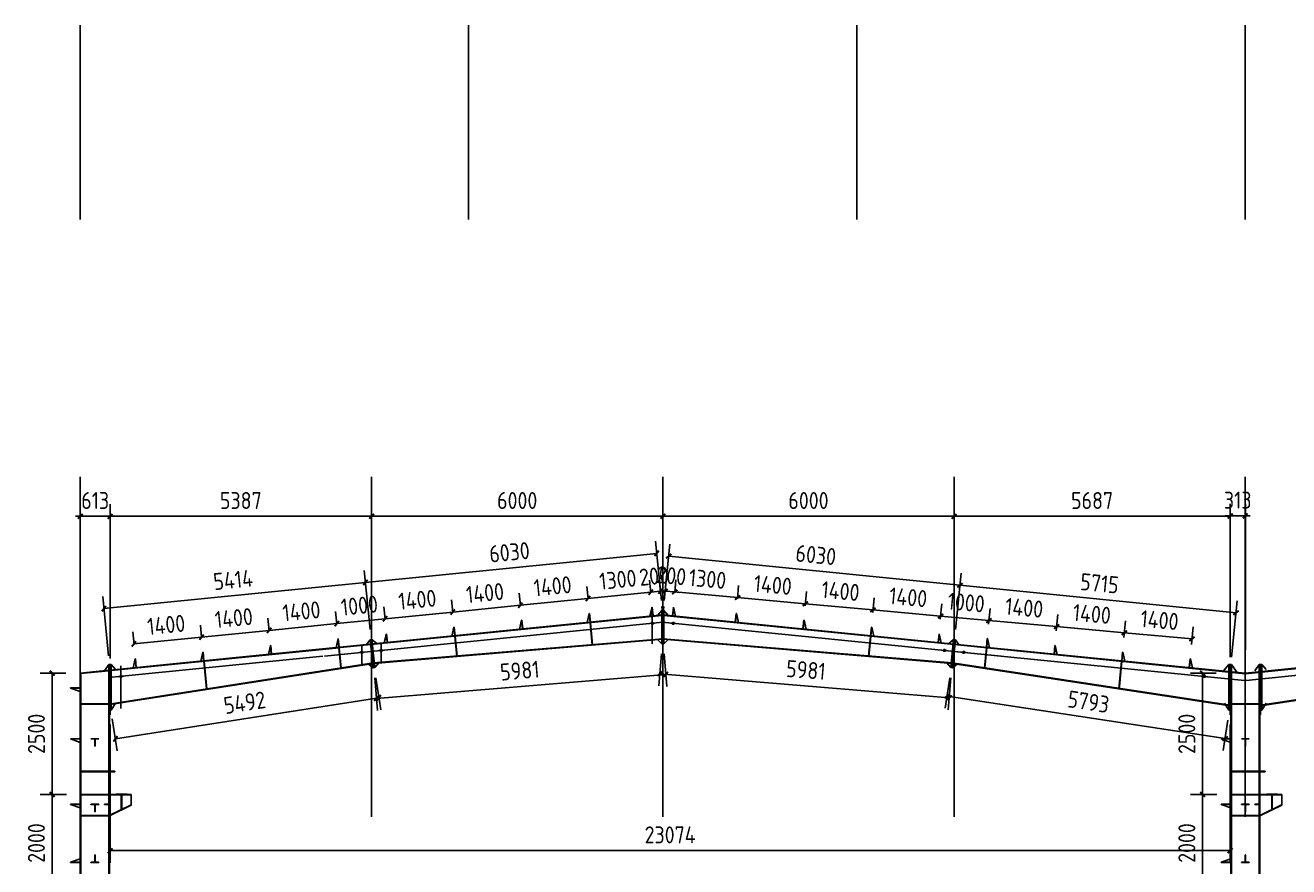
# Model space of a CAD drawing. Extents: x -41778 to 305453, y -85562 to 95360.
# Drawn here: x 196069 to 222097, y 41345 to 58685 of the extents above; entities that cross this region are included whole.
import ezdxf

# ---------------------------------------------------------------- set-up
doc = ezdxf.new("R2010")
doc.units = 0
doc.header["$LTSCALE"] = 1000
doc.header["$MEASUREMENT"] = 0
doc.layers.add('AXIS', color=3, linetype='Continuous')
doc.styles.get("Standard").update_dxf_attribs({"font": 'gbenor.shx', "bigfont": 'gbcbig.shx'})
doc.dimstyles.get("Standard").update_dxf_attribs({"dimscale": 100, "dimtxt": 3.5, "dimasz": 1, "dimexe": 2.5, "dimexo": 3, "dimgap": 1.5, "dimtad": 1, "dimdec": 0, "dimzin": 0, "dimdsep": 46, "dimtxsty": 'Standard', "dimblk": 'ARCHTICK', "dimcen": 0.09, "dimadec": 0, "dimazin": 0, "dimtfac": 1, "dimtdec": 0, "dimtix": 1, "dimtmove": 2, "dimatfit": 3, "dimfxl": 1, "dimtolj": 1, "dimtzin": 0, "dimarcsym": 0})

# ---------------------------------------------------------------- blocks, each defined once
blk = doc.blocks.new('_ArchTick')
at = {"color": 0, "linetype": 'ByBlock', "const_width": 0.4}
blk.add_lwpolyline([(-0.5, -0.5), (0.5, 0.5)], dxfattribs=at)
blk = doc.blocks.new('*D719')
at = {"color": 0, "lineweight": -2}
for p, q in [((196915, 42833), (196373, 42833)), ((196623, 40833), (196623, 42833)), ((196915, 40833), (196373, 40833))]:
    blk.add_line(p, q, dxfattribs=at)
at = {"layer": 'Defpoints', "color": 0}
for p in [(196623, 42833), (197215, 42833), (197215, 40833)]:
    blk.add_point(p, dxfattribs=at)
at = {"color": 0, "lineweight": -2, "xscale": 100, "yscale": 100, "zscale": 100}
for p, rotation in [((196623, 42833), 90), ((196623, 40833), 270)]:
    blk.add_blockref('_ArchTick', p, dxfattribs=dict(at, rotation=rotation))
at = {"color": 0, "insert": (196298, 41833), "char_height": 350, "attachment_point": 5, "rotation": 90}
blk.add_mtext('\\A1;2000', dxfattribs=at)
blk = doc.blocks.new('*D720')
at = {"color": 0, "lineweight": -2}
for p, q in [((196903, 45333), (196373, 45333)), ((196623, 42833), (196623, 45333)), ((196915, 42833), (196373, 42833))]:
    blk.add_line(p, q, dxfattribs=at)
at = {"layer": 'Defpoints', "color": 0}
for p in [(196623, 45333), (197203, 45333), (197215, 42833)]:
    blk.add_point(p, dxfattribs=at)
at = {"color": 0, "lineweight": -2, "xscale": 100, "yscale": 100, "zscale": 100}
for p, rotation in [((196623, 45333), 90), ((196623, 42833), 270)]:
    blk.add_blockref('_ArchTick', p, dxfattribs=dict(at, rotation=rotation))
at = {"color": 0, "insert": (196298, 44083), "char_height": 350, "attachment_point": 5, "rotation": 90}
blk.add_mtext('\\A1;2500', dxfattribs=at)
blk = doc.blocks.new('*D726')
at = {"color": 0, "lineweight": -2}
for p, q in [((220615, 42833), (220073, 42833)), ((220323, 40833), (220323, 42833)), ((220615, 40833), (220073, 40833))]:
    blk.add_line(p, q, dxfattribs=at)
at = {"layer": 'Defpoints', "color": 0}
for p in [(220323, 42833), (220915, 42833), (220915, 40833)]:
    blk.add_point(p, dxfattribs=at)
at = {"color": 0, "lineweight": -2, "xscale": 100, "yscale": 100, "zscale": 100}
for p, rotation in [((220323, 42833), 90), ((220323, 40833), 270)]:
    blk.add_blockref('_ArchTick', p, dxfattribs=dict(at, rotation=rotation))
at = {"color": 0, "insert": (219998, 41833), "char_height": 350, "attachment_point": 5, "rotation": 90}
blk.add_mtext('\\A1;2000', dxfattribs=at)
blk = doc.blocks.new('*D727')
at = {"color": 0, "lineweight": -2}
for p, q in [((220603, 45333), (220073, 45333)), ((220323, 42833), (220323, 45333)), ((220615, 42833), (220073, 42833))]:
    blk.add_line(p, q, dxfattribs=at)
at = {"layer": 'Defpoints', "color": 0}
for p in [(220323, 45333), (220903, 45333), (220915, 42833)]:
    blk.add_point(p, dxfattribs=at)
at = {"color": 0, "lineweight": -2, "xscale": 100, "yscale": 100, "zscale": 100}
for p, rotation in [((220323, 45333), 90), ((220323, 42833), 270)]:
    blk.add_blockref('_ArchTick', p, dxfattribs=dict(at, rotation=rotation))
at = {"color": 0, "insert": (219998, 44083), "char_height": 350, "attachment_point": 5, "rotation": 90}
blk.add_mtext('\\A1;2500', dxfattribs=at)
blk = doc.blocks.new('*D728')
at = {"color": 0, "lineweight": -2}
for p, q in [((203203, 48315), (203203, 48816)), ((209203, 48315), (209203, 48816)), ((203203, 48566), (209203, 48566))]:
    blk.add_line(p, q, dxfattribs=at)
at = {"layer": 'Defpoints', "color": 0}
for p in [(209203, 48566), (203203, 48015), (209203, 48015)]:
    blk.add_point(p, dxfattribs=at)
at = {"color": 0, "lineweight": -2, "xscale": 100, "yscale": 100, "zscale": 100, "rotation": 180}
blk.add_blockref('_ArchTick', (203203, 48566), dxfattribs=at)
at = {"color": 0, "lineweight": -2, "xscale": 100, "yscale": 100, "zscale": 100}
blk.add_blockref('_ArchTick', (209203, 48566), dxfattribs=at)
at = {"color": 0, "insert": (206203, 48891), "char_height": 350, "attachment_point": 5}
blk.add_mtext('\\A1;6000', dxfattribs=at)
blk = doc.blocks.new('*D729')
at = {"color": 0, "lineweight": -2}
for p, q in [((209203, 48315), (209203, 48816)), ((215203, 48259), (215203, 48816)), ((209203, 48566), (215203, 48566))]:
    blk.add_line(p, q, dxfattribs=at)
at = {"layer": 'Defpoints', "color": 0}
for p in [(215203, 48566), (209203, 48015), (215203, 47959)]:
    blk.add_point(p, dxfattribs=at)
at = {"color": 0, "lineweight": -2, "xscale": 100, "yscale": 100, "zscale": 100, "rotation": 180}
blk.add_blockref('_ArchTick', (209203, 48566), dxfattribs=at)
at = {"color": 0, "lineweight": -2, "xscale": 100, "yscale": 100, "zscale": 100}
blk.add_blockref('_ArchTick', (215203, 48566), dxfattribs=at)
at = {"color": 0, "insert": (212203, 48891), "char_height": 350, "attachment_point": 5}
blk.add_mtext('\\A1;6000', dxfattribs=at)
blk = doc.blocks.new('*D730')
at = {"color": 0, "lineweight": -2}
for p, q in [((197816, 45813), (197816, 48816)), ((203203, 48315), (203203, 48816)), ((203203, 48566), (197816, 48566))]:
    blk.add_line(p, q, dxfattribs=at)
at = {"layer": 'Defpoints', "color": 0}
for p in [(197816, 48566), (203203, 48015), (197816, 45513)]:
    blk.add_point(p, dxfattribs=at)
at = {"color": 0, "lineweight": -2, "xscale": 100, "yscale": 100, "zscale": 100, "rotation": 180}
blk.add_blockref('_ArchTick', (197816, 48566), dxfattribs=at)
at = {"color": 0, "lineweight": -2, "xscale": 100, "yscale": 100, "zscale": 100}
blk.add_blockref('_ArchTick', (203203, 48566), dxfattribs=at)
at = {"color": 0, "insert": (200509, 48891), "char_height": 350, "attachment_point": 5}
blk.add_mtext('\\A1;5387', dxfattribs=at)
blk = doc.blocks.new('*D731')
at = {"color": 0, "lineweight": -2}
for p, q in [((215203, 48259), (215203, 48816)), ((220890, 45664), (220890, 48816)), ((215203, 48566), (220890, 48566))]:
    blk.add_line(p, q, dxfattribs=at)
at = {"layer": 'Defpoints', "color": 0}
for p in [(220890, 48566), (215203, 47959), (220890, 45364)]:
    blk.add_point(p, dxfattribs=at)
at = {"color": 0, "lineweight": -2, "xscale": 100, "yscale": 100, "zscale": 100, "rotation": 180}
blk.add_blockref('_ArchTick', (215203, 48566), dxfattribs=at)
at = {"color": 0, "lineweight": -2, "xscale": 100, "yscale": 100, "zscale": 100}
blk.add_blockref('_ArchTick', (220890, 48566), dxfattribs=at)
at = {"color": 0, "insert": (218046, 48891), "char_height": 350, "attachment_point": 5}
blk.add_mtext('\\A1;5687', dxfattribs=at)
blk = doc.blocks.new('*D744')
at = {"color": 0, "lineweight": -2}
for p, q in [((203173, 46232), (203051, 47451)), ((197689, 46663), (203076, 47202)), ((197786, 45693), (197664, 46912))]:
    blk.add_line(p, q, dxfattribs=at)
at = {"layer": 'Defpoints', "color": 0}
for p in [(203076, 47202), (203203, 45933), (197816, 45394)]:
    blk.add_point(p, dxfattribs=at)
at = {"color": 0, "lineweight": -2, "xscale": 100, "yscale": 100, "zscale": 100}
for p, rotation in [((203076, 47202), 5.710593137495153), ((197689, 46663), 185.7105931374952)]:
    blk.add_blockref('_ArchTick', p, dxfattribs=dict(at, rotation=rotation))
at = {"color": 0, "insert": (200350, 47256), "char_height": 350, "attachment_point": 5, "rotation": 5.7106}
blk.add_mtext('\\A1;5414', dxfattribs=at)
blk = doc.blocks.new('*D745')
at = {"color": 0, "lineweight": -2}
for p, q in [((203289, 45239), (203391, 44580)), ((197926, 43982), (203353, 44827)), ((197862, 44393), (197964, 43735))]:
    blk.add_line(p, q, dxfattribs=at)
at = {"layer": 'Defpoints', "color": 0}
for p in [(203242, 45535), (203353, 44827), (197816, 44690)]:
    blk.add_point(p, dxfattribs=at)
at = {"color": 0, "lineweight": -2, "xscale": 100, "yscale": 100, "zscale": 100}
for p, rotation in [((203353, 44827), 8.856273168932088), ((197926, 43982), 188.8562731689321)]:
    blk.add_blockref('_ArchTick', p, dxfattribs=dict(at, rotation=rotation))
at = {"color": 0, "insert": (200589, 44726), "char_height": 350, "attachment_point": 5, "rotation": 8.8563}
blk.add_mtext('\\A1;5492', dxfattribs=at)
blk = doc.blocks.new('*D746')
at = {"color": 0, "lineweight": -2}
for p, q in [((209173, 46832), (209051, 48051)), ((203076, 47202), (209076, 47802)), ((203173, 46232), (203051, 47451))]:
    blk.add_line(p, q, dxfattribs=at)
at = {"layer": 'Defpoints', "color": 0}
for p in [(209076, 47802), (209203, 46533), (203203, 45933)]:
    blk.add_point(p, dxfattribs=at)
at = {"color": 0, "lineweight": -2, "xscale": 100, "yscale": 100, "zscale": 100}
for p, rotation in [((209076, 47802), 5.710593137503615), ((203076, 47202), 185.7105931375036)]:
    blk.add_blockref('_ArchTick', p, dxfattribs=dict(at, rotation=rotation))
at = {"color": 0, "insert": (206043, 47825), "char_height": 350, "attachment_point": 5, "rotation": 5.7106}
blk.add_mtext('\\A1;6030', dxfattribs=at)
blk = doc.blocks.new('*D747')
at = {"color": 0, "lineweight": -2}
for p, q in [((209227, 45732), (209283, 45060)), ((203302, 44814), (209263, 45309)), ((203267, 45236), (203323, 44564))]:
    blk.add_line(p, q, dxfattribs=at)
at = {"layer": 'Defpoints', "color": 0}
for p in [(209203, 46031), (203242, 45535), (209263, 45309)]:
    blk.add_point(p, dxfattribs=at)
at = {"color": 0, "lineweight": -2, "xscale": 100, "yscale": 100, "zscale": 100}
for p, rotation in [((209263, 45309), 4.752547075129554), ((203302, 44814), 184.7525470751295)]:
    blk.add_blockref('_ArchTick', p, dxfattribs=dict(at, rotation=rotation))
at = {"color": 0, "insert": (206256, 45385), "char_height": 350, "attachment_point": 5, "rotation": 4.7525}
blk.add_mtext('\\A1;5981', dxfattribs=at)
blk = doc.blocks.new('*D749')
at = {"color": 0, "lineweight": -2}
for p, q in [((197203, 45633), (197203, 48816)), ((197816, 45633), (197816, 48816)), ((197203, 48566), (197103, 48566)), ((197203, 48566), (197816, 48566)), ((197816, 48566), (197916, 48566))]:
    blk.add_line(p, q, dxfattribs=at)
at = {"layer": 'Defpoints', "color": 0}
for p in [(197816, 48566), (197203, 45333), (197816, 45333)]:
    blk.add_point(p, dxfattribs=at)
at = {"color": 0, "lineweight": -2, "xscale": 100, "yscale": 100, "zscale": 100}
blk.add_blockref('_ArchTick', (197203, 48566), dxfattribs=at)
at = {"color": 0, "lineweight": -2, "xscale": 100, "yscale": 100, "zscale": 100, "rotation": 180}
blk.add_blockref('_ArchTick', (197816, 48566), dxfattribs=at)
at = {"color": 0, "insert": (197509, 48891), "char_height": 350, "attachment_point": 5}
blk.add_mtext('\\A1;613', dxfattribs=at)
blk = doc.blocks.new('*D751')
at = {"color": 0, "lineweight": -2}
for p, q in [((209232, 46832), (209349, 47994)), ((209324, 47745), (215324, 47145)), ((215232, 46232), (215349, 47394))]:
    blk.add_line(p, q, dxfattribs=at)
at = {"layer": 'Defpoints', "color": 0}
for p in [(215324, 47145), (209203, 46533), (215203, 45933)]:
    blk.add_point(p, dxfattribs=at)
at = {"color": 0, "lineweight": -2, "xscale": 100, "yscale": 100, "zscale": 100}
for p, rotation in [((209324, 47745), 174.2894068625021), ((215324, 47145), 354.2894068625021)]:
    blk.add_blockref('_ArchTick', p, dxfattribs=dict(at, rotation=rotation))
at = {"color": 0, "insert": (212356, 47769), "char_height": 350, "attachment_point": 5, "rotation": 354.2894}
blk.add_mtext('\\A1;6030', dxfattribs=at)
blk = doc.blocks.new('*D752')
at = {"color": 0, "lineweight": -2}
for p, q in [((215232, 46232), (215349, 47394)), ((215324, 47145), (221011, 46577)), ((220919, 45663), (221036, 46825))]:
    blk.add_line(p, q, dxfattribs=at)
at = {"layer": 'Defpoints', "color": 0}
for p in [(221011, 46577), (215203, 45933), (220890, 45364)]:
    blk.add_point(p, dxfattribs=at)
at = {"color": 0, "lineweight": -2, "xscale": 100, "yscale": 100, "zscale": 100}
for p, rotation in [((215324, 47145), 174.2894068625005), ((221011, 46577), 354.2894068625005)]:
    blk.add_blockref('_ArchTick', p, dxfattribs=dict(at, rotation=rotation))
at = {"color": 0, "insert": (218200, 47184), "char_height": 350, "attachment_point": 5, "rotation": 354.2894}
blk.add_mtext('\\A1;5715', dxfattribs=at)
blk = doc.blocks.new('*D753')
at = {"color": 0, "lineweight": -2}
for p, q in [((209178, 45732), (209123, 45074)), ((209144, 45323), (215104, 44828)), ((215138, 45236), (215083, 44578))]:
    blk.add_line(p, q, dxfattribs=at)
at = {"layer": 'Defpoints', "color": 0}
for p in [(209203, 46031), (215163, 45535), (215104, 44828)]:
    blk.add_point(p, dxfattribs=at)
at = {"color": 0, "lineweight": -2, "xscale": 100, "yscale": 100, "zscale": 100}
for p, rotation in [((209144, 45323), 175.2474529248705), ((215104, 44828), 355.2474529248705)]:
    blk.add_blockref('_ArchTick', p, dxfattribs=dict(at, rotation=rotation))
at = {"color": 0, "insert": (212151, 45399), "char_height": 350, "attachment_point": 5, "rotation": 355.2475}
blk.add_mtext('\\A1;5981', dxfattribs=at)
blk = doc.blocks.new('*D754')
at = {"color": 0, "lineweight": -2}
for p, q in [((215117, 45239), (215022, 44613)), ((215060, 44860), (220786, 43986)), ((220844, 44364), (220749, 43739))]:
    blk.add_line(p, q, dxfattribs=at)
at = {"layer": 'Defpoints', "color": 0}
for p in [(215163, 45535), (220890, 44661), (220786, 43986)]:
    blk.add_point(p, dxfattribs=at)
at = {"color": 0, "lineweight": -2, "xscale": 100, "yscale": 100, "zscale": 100}
for p, rotation in [((215060, 44860), 171.32099357284), ((220786, 43986), 351.3209935728399)]:
    blk.add_blockref('_ArchTick', p, dxfattribs=dict(at, rotation=rotation))
at = {"color": 0, "insert": (217972, 44744), "char_height": 350, "attachment_point": 5, "rotation": 351.321}
blk.add_mtext('\\A1;5793', dxfattribs=at)
blk = doc.blocks.new('*D757')
at = {"color": 0, "lineweight": -2}
for p, q in [((208956, 46989), (208930, 47250)), ((209155, 47009), (209129, 47270)), ((208955, 47001), (208855, 46991)), ((209154, 47021), (208955, 47001)), ((209154, 47021), (209253, 47031))]:
    blk.add_line(p, q, dxfattribs=at)
at = {"layer": 'Defpoints', "color": 0}
for p in [(208955, 47001), (208986, 46691), (209185, 46711)]:
    blk.add_point(p, dxfattribs=at)
at = {"color": 0, "lineweight": -2, "xscale": 100, "yscale": 100, "zscale": 100}
for p, rotation in [((208955, 47001), 5.710593137500855), ((209154, 47021), 185.7105931375009)]:
    blk.add_blockref('_ArchTick', p, dxfattribs=dict(at, rotation=rotation))
at = {"color": 0, "insert": (209022, 47334), "char_height": 350, "attachment_point": 5, "rotation": 5.7106}
blk.add_mtext('\\A1;200', dxfattribs=at)
blk = doc.blocks.new('*D758')
at = {"color": 0, "lineweight": -2}
for p, q in [((207662, 46862), (207636, 47120)), ((208956, 46991), (208930, 47250)), ((208955, 47001), (207661, 46872))]:
    blk.add_line(p, q, dxfattribs=at)
at = {"layer": 'Defpoints', "color": 0}
for p in [(207661, 46872), (208986, 46692), (207692, 46563)]:
    blk.add_point(p, dxfattribs=at)
at = {"color": 0, "lineweight": -2, "xscale": 100, "yscale": 100, "zscale": 100}
for p, rotation in [((207661, 46872), 185.7105931375009), ((208955, 47001), 5.710593137500872)]:
    blk.add_blockref('_ArchTick', p, dxfattribs=dict(at, rotation=rotation))
at = {"color": 0, "insert": (208276, 47260), "char_height": 350, "attachment_point": 5, "rotation": 5.7106}
blk.add_mtext('\\A1;1300', dxfattribs=at)
blk = doc.blocks.new('*D759')
at = {"color": 0, "lineweight": -2}
for p, q in [((207662, 46862), (207636, 47120)), ((206269, 46722), (206243, 46981)), ((207661, 46872), (206268, 46732))]:
    blk.add_line(p, q, dxfattribs=at)
at = {"layer": 'Defpoints', "color": 0}
for p in [(206268, 46732), (206299, 46424), (207692, 46563)]:
    blk.add_point(p, dxfattribs=at)
at = {"color": 0, "lineweight": -2, "xscale": 100, "yscale": 100, "zscale": 100}
for p, rotation in [((207661, 46872), 5.710593137500872), ((206268, 46732), 185.7105931375009)]:
    blk.add_blockref('_ArchTick', p, dxfattribs=dict(at, rotation=rotation))
at = {"color": 0, "insert": (206932, 47125), "char_height": 350, "attachment_point": 5, "rotation": 5.7106}
blk.add_mtext('\\A1;1400', dxfattribs=at)
blk = doc.blocks.new('*D760')
at = {"color": 0, "lineweight": -2}
for p, q in [((206269, 46722), (206243, 46981)), ((204876, 46583), (204850, 46842)), ((206268, 46732), (204875, 46593))]:
    blk.add_line(p, q, dxfattribs=at)
at = {"layer": 'Defpoints', "color": 0}
for p in [(204875, 46593), (206299, 46424), (204906, 46284)]:
    blk.add_point(p, dxfattribs=at)
at = {"color": 0, "lineweight": -2, "xscale": 100, "yscale": 100, "zscale": 100}
for p, rotation in [((204875, 46593), 185.7105931375009), ((206268, 46732), 5.710593137500872)]:
    blk.add_blockref('_ArchTick', p, dxfattribs=dict(at, rotation=rotation))
at = {"color": 0, "insert": (205539, 46986), "char_height": 350, "attachment_point": 5, "rotation": 5.7106}
blk.add_mtext('\\A1;1400', dxfattribs=at)
blk = doc.blocks.new('*D761')
at = {"color": 0, "lineweight": -2}
for p, q in [((203483, 46444), (203457, 46702)), ((204875, 46593), (203482, 46454)), ((204876, 46583), (204850, 46842))]:
    blk.add_line(p, q, dxfattribs=at)
at = {"layer": 'Defpoints', "color": 0}
for p in [(203482, 46454), (203513, 46145), (204906, 46284)]:
    blk.add_point(p, dxfattribs=at)
at = {"color": 0, "lineweight": -2, "xscale": 100, "yscale": 100, "zscale": 100}
for p, rotation in [((204875, 46593), 5.710593137500872), ((203482, 46454), 185.7105931375009)]:
    blk.add_blockref('_ArchTick', p, dxfattribs=dict(at, rotation=rotation))
at = {"color": 0, "insert": (204146, 46847), "char_height": 350, "attachment_point": 5, "rotation": 5.7106}
blk.add_mtext('\\A1;1400', dxfattribs=at)
blk = doc.blocks.new('*D762')
at = {"color": 0, "lineweight": -2}
for p, q in [((202488, 46344), (202462, 46603)), ((203483, 46444), (203457, 46702)), ((203482, 46454), (202487, 46354))]:
    blk.add_line(p, q, dxfattribs=at)
at = {"layer": 'Defpoints', "color": 0}
for p in [(202487, 46354), (203513, 46145), (202518, 46046)]:
    blk.add_point(p, dxfattribs=at)
at = {"color": 0, "lineweight": -2, "xscale": 100, "yscale": 100, "zscale": 100}
for p, rotation in [((202487, 46354), 185.7105931375009), ((203482, 46454), 5.710593137500872)]:
    blk.add_blockref('_ArchTick', p, dxfattribs=dict(at, rotation=rotation))
at = {"color": 0, "insert": (202952, 46727), "char_height": 350, "attachment_point": 5, "rotation": 5.7106}
blk.add_mtext('\\A1;1000', dxfattribs=at)
blk = doc.blocks.new('*D763')
at = {"color": 0, "lineweight": -2}
for p, q in [((202488, 46344), (202462, 46603)), ((201095, 46205), (201069, 46464)), ((202487, 46354), (201094, 46215))]:
    blk.add_line(p, q, dxfattribs=at)
at = {"layer": 'Defpoints', "color": 0}
for p in [(201094, 46215), (201125, 45906), (202518, 46046)]:
    blk.add_point(p, dxfattribs=at)
at = {"color": 0, "lineweight": -2, "xscale": 100, "yscale": 100, "zscale": 100}
for p, rotation in [((202487, 46354), 5.710593137500872), ((201094, 46215), 185.7105931375009)]:
    blk.add_blockref('_ArchTick', p, dxfattribs=dict(at, rotation=rotation))
at = {"color": 0, "insert": (201758, 46608), "char_height": 350, "attachment_point": 5, "rotation": 5.7106}
blk.add_mtext('\\A1;1400', dxfattribs=at)
blk = doc.blocks.new('*D764')
at = {"color": 0, "lineweight": -2}
for p, q in [((201095, 46205), (201069, 46464)), ((199702, 46066), (199676, 46324)), ((201094, 46215), (199701, 46076))]:
    blk.add_line(p, q, dxfattribs=at)
at = {"layer": 'Defpoints', "color": 0}
for p in [(199701, 46076), (201125, 45906), (199732, 45767)]:
    blk.add_point(p, dxfattribs=at)
at = {"color": 0, "lineweight": -2, "xscale": 100, "yscale": 100, "zscale": 100}
for p, rotation in [((199701, 46076), 185.7105931375009), ((201094, 46215), 5.710593137500872)]:
    blk.add_blockref('_ArchTick', p, dxfattribs=dict(at, rotation=rotation))
at = {"color": 0, "insert": (200365, 46469), "char_height": 350, "attachment_point": 5, "rotation": 5.7106}
blk.add_mtext('\\A1;1400', dxfattribs=at)
blk = doc.blocks.new('*D765')
at = {"color": 0, "lineweight": -2}
for p, q in [((198309, 45926), (198283, 46185)), ((199701, 46076), (198308, 45936)), ((199702, 46066), (199676, 46324))]:
    blk.add_line(p, q, dxfattribs=at)
at = {"layer": 'Defpoints', "color": 0}
for p in [(198308, 45936), (198339, 45628), (199732, 45767)]:
    blk.add_point(p, dxfattribs=at)
at = {"color": 0, "lineweight": -2, "xscale": 100, "yscale": 100, "zscale": 100}
for p, rotation in [((199701, 46076), 5.710593137500872), ((198308, 45936), 185.7105931375009)]:
    blk.add_blockref('_ArchTick', p, dxfattribs=dict(at, rotation=rotation))
at = {"color": 0, "insert": (198972, 46329), "char_height": 350, "attachment_point": 5, "rotation": 5.7106}
blk.add_mtext('\\A1;1400', dxfattribs=at)
blk = doc.blocks.new('*D766')
at = {"color": 0, "lineweight": -2}
for p, q in [((209248, 47009), (209272, 47275)), ((209447, 46991), (209471, 47257)), ((209249, 47026), (209150, 47035)), ((209249, 47026), (209448, 47008)), ((209448, 47008), (209548, 46999))]:
    blk.add_line(p, q, dxfattribs=at)
at = {"layer": 'Defpoints', "color": 0}
for p in [(209448, 47008), (209220, 46711), (209419, 46692)]:
    blk.add_point(p, dxfattribs=at)
at = {"color": 0, "lineweight": -2, "xscale": 100, "yscale": 100, "zscale": 100}
for p, rotation in [((209249, 47026), 354.8029559054561), ((209448, 47008), 174.8029559054561)]:
    blk.add_blockref('_ArchTick', p, dxfattribs=dict(at, rotation=rotation))
at = {"color": 0, "insert": (209378, 47341), "char_height": 350, "attachment_point": 5, "rotation": 354.803}
blk.add_mtext('\\A1;200', dxfattribs=at)
blk = doc.blocks.new('*D767')
at = {"color": 0, "lineweight": -2}
for p, q in [((209447, 46991), (209471, 47257)), ((210740, 46862), (210765, 47139)), ((209448, 47008), (210743, 46890))]:
    blk.add_line(p, q, dxfattribs=at)
at = {"layer": 'Defpoints', "color": 0}
for p in [(210743, 46890), (209419, 46692), (210713, 46563)]:
    blk.add_point(p, dxfattribs=at)
at = {"color": 0, "lineweight": -2, "xscale": 100, "yscale": 100, "zscale": 100}
for p, rotation in [((209448, 47008), 174.8029559054561), ((210743, 46890), 354.8029559054561)]:
    blk.add_blockref('_ArchTick', p, dxfattribs=dict(at, rotation=rotation))
at = {"color": 0, "insert": (210125, 47273), "char_height": 350, "attachment_point": 5, "rotation": 354.803}
blk.add_mtext('\\A1;1300', dxfattribs=at)
blk = doc.blocks.new('*D768')
at = {"color": 0, "lineweight": -2}
for p, q in [((210740, 46862), (210765, 47139)), ((210743, 46890), (212137, 46764)), ((212133, 46723), (212160, 47013))]:
    blk.add_line(p, q, dxfattribs=at)
at = {"layer": 'Defpoints', "color": 0}
for p in [(212137, 46764), (210713, 46563), (212106, 46424)]:
    blk.add_point(p, dxfattribs=at)
at = {"color": 0, "lineweight": -2, "xscale": 100, "yscale": 100, "zscale": 100}
for p, rotation in [((210743, 46890), 174.8029559054561), ((212137, 46764), 354.8029559054561)]:
    blk.add_blockref('_ArchTick', p, dxfattribs=dict(at, rotation=rotation))
at = {"color": 0, "insert": (211469, 47151), "char_height": 350, "attachment_point": 5, "rotation": 354.803}
blk.add_mtext('\\A1;1400', dxfattribs=at)
blk = doc.blocks.new('*D769')
at = {"color": 0, "lineweight": -2}
for p, q in [((212133, 46723), (212160, 47013)), ((213526, 46583), (213554, 46886)), ((212137, 46764), (213531, 46637))]:
    blk.add_line(p, q, dxfattribs=at)
at = {"layer": 'Defpoints', "color": 0}
for p in [(213531, 46637), (212106, 46424), (213499, 46284)]:
    blk.add_point(p, dxfattribs=at)
at = {"color": 0, "lineweight": -2, "xscale": 100, "yscale": 100, "zscale": 100}
for p, rotation in [((212137, 46764), 174.8029559054561), ((213531, 46637), 354.8029559054561)]:
    blk.add_blockref('_ArchTick', p, dxfattribs=dict(at, rotation=rotation))
at = {"color": 0, "insert": (212864, 47024), "char_height": 350, "attachment_point": 5, "rotation": 354.803}
blk.add_mtext('\\A1;1400', dxfattribs=at)
blk = doc.blocks.new('*D770')
at = {"color": 0, "lineweight": -2}
for p, q in [((213526, 46583), (213554, 46886)), ((213531, 46637), (214925, 46510)), ((214919, 46444), (214948, 46759))]:
    blk.add_line(p, q, dxfattribs=at)
at = {"layer": 'Defpoints', "color": 0}
for p in [(214925, 46510), (213499, 46284), (214892, 46145)]:
    blk.add_point(p, dxfattribs=at)
at = {"color": 0, "lineweight": -2, "xscale": 100, "yscale": 100, "zscale": 100}
for p, rotation in [((213531, 46637), 174.8029559054561), ((214925, 46510), 354.8029559054561)]:
    blk.add_blockref('_ArchTick', p, dxfattribs=dict(at, rotation=rotation))
at = {"color": 0, "insert": (214258, 46897), "char_height": 350, "attachment_point": 5, "rotation": 354.803}
blk.add_mtext('\\A1;1400', dxfattribs=at)
blk = doc.blocks.new('*D771')
at = {"color": 0, "lineweight": -2}
for p, q in [((214919, 46444), (214948, 46759)), ((215914, 46344), (215944, 46668)), ((214925, 46510), (215921, 46419))]:
    blk.add_line(p, q, dxfattribs=at)
at = {"layer": 'Defpoints', "color": 0}
for p in [(215921, 46419), (214892, 46145), (215887, 46046)]:
    blk.add_point(p, dxfattribs=at)
at = {"color": 0, "lineweight": -2, "xscale": 100, "yscale": 100, "zscale": 100}
for p, rotation in [((214925, 46510), 174.8029559054561), ((215921, 46419), 354.8029559054561)]:
    blk.add_blockref('_ArchTick', p, dxfattribs=dict(at, rotation=rotation))
at = {"color": 0, "insert": (215453, 46788), "char_height": 350, "attachment_point": 5, "rotation": 354.803}
blk.add_mtext('\\A1;1000', dxfattribs=at)
blk = doc.blocks.new('*D772')
at = {"color": 0, "lineweight": -2}
for p, q in [((215914, 46344), (215944, 46668)), ((215921, 46419), (217315, 46293)), ((217307, 46205), (217338, 46542))]:
    blk.add_line(p, q, dxfattribs=at)
at = {"layer": 'Defpoints', "color": 0}
for p in [(217315, 46293), (215887, 46046), (217280, 45906)]:
    blk.add_point(p, dxfattribs=at)
at = {"color": 0, "lineweight": -2, "xscale": 100, "yscale": 100, "zscale": 100}
for p, rotation in [((215921, 46419), 174.8029559054561), ((217315, 46293), 354.8029559054561)]:
    blk.add_blockref('_ArchTick', p, dxfattribs=dict(at, rotation=rotation))
at = {"color": 0, "insert": (216648, 46680), "char_height": 350, "attachment_point": 5, "rotation": 354.803}
blk.add_mtext('\\A1;1400', dxfattribs=at)
blk = doc.blocks.new('*D773')
at = {"color": 0, "lineweight": -2}
for p, q in [((217307, 46205), (217338, 46542)), ((218701, 46066), (218732, 46415)), ((217315, 46293), (218710, 46166))]:
    blk.add_line(p, q, dxfattribs=at)
at = {"layer": 'Defpoints', "color": 0}
for p in [(218710, 46166), (217280, 45906), (218673, 45767)]:
    blk.add_point(p, dxfattribs=at)
at = {"color": 0, "lineweight": -2, "xscale": 100, "yscale": 100, "zscale": 100}
for p, rotation in [((217315, 46293), 174.8029559054561), ((218710, 46166), 354.8029559054561)]:
    blk.add_blockref('_ArchTick', p, dxfattribs=dict(at, rotation=rotation))
at = {"color": 0, "insert": (218042, 46553), "char_height": 350, "attachment_point": 5, "rotation": 354.803}
blk.add_mtext('\\A1;1400', dxfattribs=at)
blk = doc.blocks.new('*D774')
at = {"color": 0, "lineweight": -2}
for p, q in [((218701, 46066), (218732, 46415)), ((218710, 46166), (220104, 46039)), ((220094, 45926), (220126, 46288))]:
    blk.add_line(p, q, dxfattribs=at)
at = {"layer": 'Defpoints', "color": 0}
for p in [(220104, 46039), (218673, 45767), (220066, 45628)]:
    blk.add_point(p, dxfattribs=at)
at = {"color": 0, "lineweight": -2, "xscale": 100, "yscale": 100, "zscale": 100}
for p, rotation in [((218710, 46166), 174.8029559054561), ((220104, 46039), 354.8029559054561)]:
    blk.add_blockref('_ArchTick', p, dxfattribs=dict(at, rotation=rotation))
at = {"color": 0, "insert": (219436, 46426), "char_height": 350, "attachment_point": 5, "rotation": 354.803}
blk.add_mtext('\\A1;1400', dxfattribs=at)
blk = doc.blocks.new('*D793')
at = {"color": 0, "lineweight": -2}
for p, q in [((220890, 45813), (220890, 48824)), ((221203, 45813), (221203, 48824)), ((220890, 48574), (220790, 48574)), ((220890, 48574), (221203, 48574)), ((221203, 48574), (221303, 48574))]:
    blk.add_line(p, q, dxfattribs=at)
at = {"layer": 'Defpoints', "color": 0}
for p in [(221203, 48574), (220890, 45513), (221203, 45513)]:
    blk.add_point(p, dxfattribs=at)
at = {"color": 0, "lineweight": -2, "xscale": 100, "yscale": 100, "zscale": 100}
blk.add_blockref('_ArchTick', (220890, 48574), dxfattribs=at)
at = {"color": 0, "lineweight": -2, "xscale": 100, "yscale": 100, "zscale": 100, "rotation": 180}
blk.add_blockref('_ArchTick', (221203, 48574), dxfattribs=at)
at = {"color": 0, "insert": (221046, 48899), "char_height": 350, "attachment_point": 5}
blk.add_mtext('\\A1;313', dxfattribs=at)
blk = doc.blocks.new('*D858')
at = {"color": 0, "lineweight": -2}
for p, q in [((197816, 44273), (197816, 41426)), ((220890, 44273), (220890, 41426)), ((197816, 41676), (220890, 41676))]:
    blk.add_line(p, q, dxfattribs=at)
at = {"layer": 'Defpoints', "color": 0}
for p in [(197816, 44573), (220890, 44573), (220890, 41676)]:
    blk.add_point(p, dxfattribs=at)
at = {"color": 0, "lineweight": -2, "xscale": 100, "yscale": 100, "zscale": 100, "rotation": 180}
blk.add_blockref('_ArchTick', (197816, 41676), dxfattribs=at)
at = {"color": 0, "lineweight": -2, "xscale": 100, "yscale": 100, "zscale": 100}
blk.add_blockref('_ArchTick', (220890, 41676), dxfattribs=at)
at = {"color": 0, "insert": (209353, 42001), "char_height": 350, "attachment_point": 5}
blk.add_mtext('\\A1;23074', dxfattribs=at)

msp = doc.modelspace()

# ---------------------------------------------------------------- linework, layer by layer
at = {"color": 2}
for p, q in [((197202.6, 42371.3), (197202.6, 49381.1)), ((203202.6, 42371.3), (203202.6, 49381.1)), ((209202.6, 42371.3), (209202.6, 49381.1)), ((215202.6, 42371.3), (215202.6, 49381.1)), ((221202.6, 42371.3), (221202.6, 49381.1)), ((203202.6, 45833.2), (203202.6, 45933.2))]:
    msp.add_line(p, q, dxfattribs=at)
for p, q in [((208937.9, 46506.7), (208979.7, 46691.8)), ((208985.6, 46692.4), (208979.7, 46691.8)), ((208979.7, 46691.8), (208997.6, 46512.7)), ((208984.6, 46623.2), (208984.6, 45938.2)), ((209003.6, 46513.3), (208985.6, 46692.4)), ((209094.6, 46522.4), (209184.6, 46623.2)), ((209184.6, 46623.2), (209184.6, 45938.2)), ((209184.6, 46623.2), (209220.6, 46623.2)), ((209202.6, 46531.4), (209184.7, 46710.5)), ((209202.6, 46531.4), (209220.5, 46710.5)), ((209202.6, 46623.2), (209202.6, 45938.2)), ((209220.6, 46623.2), (209220.6, 45938.2)), ((209220.6, 46623.2), (209310.6, 46522.4)), ((209401.6, 46513.3), (209419.5, 46692.4)), ((209425.5, 46691.8), (209407.5, 46512.7)), ((209419.5, 46692.4), (209425.5, 46691.8)), ((209467.2, 46506.7), (209425.5, 46691.8)), ((209202.6, 46533.2), (202202.6, 45833.2)), ((209184.6, 46521.3), (202221.5, 45825)), ((209199.5, 46382.1), (202235.4, 45685.7)), ((206251.3, 46238.1), (206293.1, 46423.1)), ((206299, 46423.7), (206293.1, 46423.1)), ((206293.1, 46423.1), (206311, 46244)), ((206317, 46244.6), (206299, 46423.7)), ((207644.3, 46377.4), (207686.1, 46562.4)), ((207704, 46383.3), (207644.3, 46377.4)), ((207692.1, 46563), (207686.1, 46562.4)), ((207686.1, 46562.4), (207704, 46383.3)), ((207710, 46383.9), (207692.1, 46563)), ((207705, 46373.4), (207750.5, 45918.5)), ((207756.5, 45919), (207711, 46374)), ((208934.8, 46355.7), (209034.3, 46365.6)), ((208997.6, 46512.7), (208937.9, 46506.7)), ((208981.6, 46390.5), (208987.5, 46330.8)), ((209187.6, 46383.9), (216169.7, 45685.7)), ((209202.6, 46533.2), (209202.6, 46033.2)), ((209202.6, 46533.2), (215202.6, 45933.2)), ((209220.6, 46531.4), (215202.6, 45933.2)), ((209220.6, 46521.3), (215202.6, 45923.1)), ((209470.3, 46355.7), (209370.8, 46365.6)), ((209407.5, 46512.7), (209467.2, 46506.7)), ((209423.5, 46390.5), (209417.6, 46330.8)), ((210695.1, 46383.9), (210713, 46563)), ((210719, 46562.4), (210701.1, 46383.3)), ((210701.1, 46383.3), (210760.8, 46377.4)), ((210713, 46563), (210719, 46562.4)), ((210760.8, 46377.4), (210719, 46562.4)), ((212088.2, 46244.6), (212106.1, 46423.7)), ((212088.2, 46244.6), (212106.1, 46423.7)), ((212112.1, 46423.1), (212094.1, 46244)), ((212112.1, 46423.1), (212094.1, 46244)), ((212106.1, 46423.7), (212112.1, 46423.1)), ((212106.1, 46423.7), (212112.1, 46423.1)), ((212153.8, 46238.1), (212112.1, 46423.1)), ((212153.8, 46238.1), (212112.1, 46423.1)), ((203465.2, 45959.5), (203507, 46144.5)), ((203512.9, 46145.1), (203507, 46144.5)), ((203507, 46144.5), (203524.9, 45965.4)), ((203530.9, 45966), (203512.9, 46145.1)), ((204858.2, 46098.8), (204900, 46283.8)), ((204917.9, 46104.7), (204858.2, 46098.8)), ((204906, 46284.4), (204900, 46283.8)), ((204900, 46283.8), (204917.9, 46104.7)), ((204923.9, 46105.3), (204906, 46284.4)), ((204918.9, 46094.8), (204960.5, 45678.8)), ((204966.5, 45679.3), (204924.9, 46095.4)), ((206311, 46244), (206251.3, 46238.1)), ((212094.1, 46244), (212153.8, 46238.1)), ((212094.1, 46244), (212153.8, 46238.1)), ((213438.6, 45679.3), (213480.2, 46095.4)), ((213486.2, 46094.8), (213444.6, 45678.8)), ((213481.2, 46105.3), (213499.1, 46284.4)), ((213505.1, 46283.8), (213487.2, 46104.7)), ((213487.2, 46104.7), (213546.9, 46098.8)), ((213499.1, 46284.4), (213505.1, 46283.8)), ((213546.9, 46098.8), (213505.1, 46283.8)), ((214874.3, 45966), (214892.2, 46145.1)), ((214898.2, 46144.5), (214880.2, 45965.4)), ((214892.2, 46145.1), (214898.2, 46144.5)), ((214939.9, 45959.5), (214898.2, 46144.5)), ((202535.8, 45866.5), (197815.6, 45394.5)), ((202536.8, 45856.6), (197840.6, 45386.9)), ((201077.1, 45720.6), (201118.9, 45905.7)), ((201124.9, 45906.3), (201118.9, 45905.7)), ((201118.9, 45905.7), (201136.8, 45726.6)), ((201142.8, 45727.2), (201124.9, 45906.3)), ((202470.1, 45860), (202511.9, 46045)), ((202535.8, 45866.5), (202470.1, 45860)), ((202517.9, 46045.6), (202511.9, 46045)), ((202511.9, 46045), (202529.8, 45865.9)), ((202535.8, 45866.5), (202517.9, 46045.6)), ((202530.8, 45856), (202572.3, 45440.9)), ((202578.3, 45441.8), (202536.8, 45856.6)), ((203002.6, 45500.5), (203002.6, 45913.2)), ((203095.1, 45922.4), (203175.7, 46021)), ((203175.7, 46021), (203211.5, 46024.5)), ((203233.4, 45443.8), (203175.7, 46021)), ((203251.3, 45445.6), (203193.6, 46022.7)), ((203202.6, 45517.7), (203202.6, 45933.2)), ((203269.2, 45447.4), (203211.5, 46024.5)), ((203211.5, 46024.5), (203310, 45943.9)), ((203241.5, 45545.1), (209201.7, 46040.7)), ((203242.4, 45535.2), (209202.6, 46030.7)), ((203399.6, 45832.3), (203405.5, 45772.6)), ((203402.6, 45534.9), (203402.6, 45953.2)), ((203524.9, 45965.4), (203465.2, 45959.5)), ((209094.6, 46023.9), (209184.6, 45938.2)), ((209184.6, 45938.2), (209220.6, 45938.2)), ((215162.8, 45535.2), (209202.6, 46030.7)), ((215163.6, 45545.1), (209203.4, 46040.7)), ((209220.6, 45938.2), (209310.6, 46023.9)), ((214880.2, 45965.4), (214939.9, 45959.5)), ((215005.5, 45832.3), (214999.6, 45772.6)), ((215095.1, 45943.9), (215193.6, 46024.5)), ((215193.6, 46024.5), (215135.9, 45447.4)), ((215211.5, 46022.7), (215153.8, 45445.6)), ((215229.4, 46021), (215171.7, 45443.8)), ((215193.6, 46024.5), (215229.4, 46021)), ((215201.6, 45923.2), (221202.6, 45323.1)), ((215202.6, 45933.2), (221202.6, 45333.2)), ((215229.4, 46021), (215308.5, 45912.5)), ((215826.8, 45441.8), (215868.3, 45856.6)), ((215874.3, 45856), (215832.8, 45440.9)), ((215869.3, 45866.5), (215887.2, 46045.6)), ((215869.3, 45866.5), (215935, 45860)), ((215893.2, 46045), (215875.3, 45865.9)), ((215887.2, 46045.6), (215893.2, 46045)), ((215935, 45860), (215893.2, 46045)), ((217262.4, 45727.2), (217280.3, 45906.3)), ((217286.2, 45905.7), (217268.3, 45726.6)), ((217280.3, 45906.3), (217286.2, 45905.7)), ((217328, 45720.6), (217286.2, 45905.7)), ((227202.6, 45933.2), (221202.6, 45333.2)), ((227203.6, 45923.2), (221202.6, 45323.1)), ((202199.6, 45682.1), (197855.5, 45247.7)), ((198291, 45442), (198332.8, 45627.1)), ((198338.7, 45627.7), (198332.8, 45627.1)), ((198332.8, 45627.1), (198350.7, 45448)), ((198356.7, 45448.6), (198338.7, 45627.7)), ((199684, 45581.3), (199725.8, 45766.4)), ((199743.7, 45587.3), (199684, 45581.3)), ((199731.8, 45767), (199725.8, 45766.4)), ((199725.8, 45766.4), (199743.7, 45587.3)), ((199749.7, 45587.9), (199731.8, 45767)), ((199744.7, 45577.4), (199801.6, 45009.2)), ((199807.5, 45010.1), (199750.7, 45578)), ((201136.8, 45726.6), (201077.1, 45720.6)), ((202952.8, 45757.5), (203052.3, 45767.4)), ((202999.6, 45792.3), (203005.5, 45732.6)), ((203352.8, 45797.5), (203452.3, 45807.4)), ((215052.3, 45797.5), (214952.8, 45807.4)), ((215202.6, 45782.4), (221187.6, 45183.9)), ((215452.3, 45757.5), (215352.8, 45767.4)), ((215405.5, 45792.3), (215399.6, 45732.6)), ((217268.3, 45726.6), (217328, 45720.6)), ((218597.6, 45010.1), (218654.4, 45578)), ((218602.5, 45059.1), (218654.4, 45578)), ((218660.4, 45577.4), (218603.6, 45009.2)), ((218660.4, 45577.4), (218608.5, 45058.1)), ((218655.4, 45587.9), (218673.3, 45767)), ((218655.4, 45587.9), (218673.3, 45767)), ((218679.3, 45766.4), (218661.4, 45587.3)), ((218679.3, 45766.4), (218661.4, 45587.3)), ((218661.4, 45587.3), (218721.1, 45581.3)), ((218661.4, 45587.3), (218721.1, 45581.3)), ((218673.3, 45767), (218679.3, 45766.4)), ((218673.3, 45767), (218679.3, 45766.4)), ((218721.1, 45581.3), (218679.3, 45766.4)), ((218721.1, 45581.3), (218679.3, 45766.4)), ((220048.5, 45448.6), (220066.4, 45627.7)), ((220048.5, 45448.6), (220066.4, 45627.7)), ((220048.5, 45448.6), (220066.4, 45627.7)), ((220072.4, 45627.1), (220054.4, 45448)), ((220072.4, 45627.1), (220054.4, 45448)), ((220066.4, 45627.7), (220072.4, 45627.1)), ((220066.4, 45627.7), (220072.4, 45627.1)), ((220114.1, 45442), (220072.4, 45627.1)), ((220114.1, 45442), (220072.4, 45627.1)), ((227202.6, 45782.4), (221217.5, 45183.9)), ((197790.6, 45392), (197202.6, 45333.2)), ((197202.6, 34355.2), (197202.6, 45333.2)), ((197790.6, 45381.9), (197203.6, 45323.2)), ((197214.6, 34355.2), (197214.6, 45334.4)), ((197700.6, 45383), (197790.6, 45513.2)), ((197790.6, 45513.2), (197790.6, 44473.2)), ((197790.6, 45513.2), (197840.6, 45513.2)), ((197815.6, 44689.6), (203242.4, 45535.2)), ((197815.6, 45513.2), (197815.6, 44473.2)), ((197839, 44703.4), (203240.8, 45545.1)), ((197840.6, 45513.2), (197840.6, 44573.2)), ((197840.6, 45513.2), (197930.6, 45406)), ((198037.6, 45296.1), (198043.5, 45236.4)), ((198040.6, 45483.2), (198040.6, 44603.2)), ((198350.7, 45448), (198291, 45442)), ((203136.6, 45518.7), (203233.4, 45443.8)), ((203233.4, 45443.8), (203269.2, 45447.4)), ((203349, 45544), (203269.2, 45447.4)), ((215055.4, 45544.1), (215135.9, 45447.4)), ((215135.9, 45447.4), (215171.7, 45443.8)), ((215162.8, 45535.2), (220889.6, 44661)), ((215164.3, 45545.1), (220891.1, 44670.9)), ((215171.7, 45443.8), (215268.6, 45519)), ((220054.4, 45448), (220114.1, 45442)), ((220054.4, 45448), (220114.1, 45442)), ((220367.5, 45296.1), (220361.6, 45236.4)), ((220864.6, 45513.2), (220751.3, 45378.3)), ((220864.6, 45513.2), (220864.6, 44573.2)), ((220914.6, 45513.2), (220864.6, 45513.2)), ((220889.6, 45513.2), (220889.6, 44473.2)), ((220914.6, 45513.2), (220914.6, 44473.2)), ((221026.8, 45350.8), (220914.6, 45513.2)), ((220914.6, 34355.2), (220914.6, 45334.4)), ((221400.6, 45383), (221490.6, 45513.2)), ((221490.6, 45513.2), (221490.6, 44473.2)), ((221490.6, 45513.2), (221540.6, 45513.2)), ((227240.9, 45545.1), (221514.1, 44670.9)), ((227242.4, 45535.2), (221515.6, 44661)), ((221515.6, 45513.2), (221515.6, 44473.2)), ((221540.6, 45513.2), (221540.6, 44573.2)), ((221540.6, 45513.2), (221630.6, 45406)), ((197202.6, 45033.2), (197002.6, 45033.2)), ((197002.6, 45033.2), (197002.6, 45027.2)), ((197990.8, 45261.3), (198090.3, 45271.2)), ((220414.3, 45261.3), (220314.8, 45271.2)), ((197002.6, 45027.2), (197202.6, 45027.2)), ((197202.6, 44957.2), (197002.6, 45027.2)), ((197202.6, 45027.2), (197202.6, 44957.2)), ((197790.6, 44703.2), (197214.6, 44703.2)), ((197790.6, 44693.2), (197214.6, 44693.2)), ((197840.6, 44573.2), (197815.6, 44573.2)), ((197840.6, 44573.2), (197930.6, 44714.6)), ((220864.6, 44573.2), (220774.6, 44714.6)), ((220864.6, 44573.2), (220889.6, 44573.2)), ((221490.6, 44703.2), (220914.6, 44703.2)), ((221490.6, 44693.2), (220914.6, 44693.2)), ((221540.6, 44573.2), (221515.6, 44573.2)), ((221540.6, 44573.2), (221630.6, 44714.6)), ((197790.6, 34355.2), (197790.6, 44473.2)), ((197815.6, 44473.2), (197790.6, 44473.2)), ((197802.6, 34355.2), (197802.6, 44473.2)), ((220889.6, 44473.2), (220914.6, 44473.2)), ((220902.6, 34355.2), (220902.6, 44473.2)), ((221490.6, 34355.2), (221490.6, 44473.2)), ((221515.6, 44473.2), (221490.6, 44473.2)), ((221502.6, 34355.2), (221502.6, 44473.2)), ((197202.6, 43983.2), (197002.6, 43983.2)), ((197002.6, 43983.2), (197002.6, 43977.2)), ((197002.6, 43977.2), (197202.6, 43977.2)), ((197202.6, 43907.2), (197002.6, 43977.2)), ((197202.6, 43977.2), (197202.6, 43907.2)), ((197422.6, 43983.2), (197582.6, 43983.2)), ((197422.6, 43977.2), (197422.6, 43983.2)), ((197582.6, 43977.2), (197422.6, 43977.2)), ((197499.6, 43827.2), (197499.6, 43977.2)), ((197505.6, 43827.2), (197499.6, 43827.2)), ((197505.6, 43977.2), (197505.6, 43827.2)), ((197582.6, 43983.2), (197582.6, 43977.2)), ((220902.6, 43983.2), (220702.6, 43983.2)), ((220702.6, 43983.2), (220702.6, 43977.2)), ((220702.6, 43977.2), (220902.6, 43977.2)), ((220902.6, 43907.2), (220702.6, 43977.2)), ((220902.6, 43977.2), (220902.6, 43907.2)), ((221122.6, 43983.2), (221282.6, 43983.2)), ((221122.6, 43977.2), (221122.6, 43983.2)), ((221282.6, 43977.2), (221122.6, 43977.2)), ((221199.6, 43827.2), (221199.6, 43977.2)), ((221205.6, 43827.2), (221199.6, 43827.2)), ((221205.6, 43977.2), (221205.6, 43827.2)), ((221282.6, 43983.2), (221282.6, 43977.2)), ((197790.6, 43313.2), (197214.6, 43313.2)), ((197790.6, 43303.2), (197214.6, 43303.2)), ((197912.6, 43313.2), (197802.6, 43313.2)), ((197912.6, 43303.2), (197802.6, 43303.2)), ((197912.6, 43303.2), (197912.6, 43313.2)), ((221490.6, 43313.2), (220914.6, 43313.2)), ((221490.6, 43303.2), (220914.6, 43303.2)), ((221612.6, 43313.2), (221502.6, 43313.2)), ((221612.6, 43303.2), (221502.6, 43303.2)), ((221612.6, 43303.2), (221612.6, 43313.2)), ((197214.6, 42833.2), (197790.6, 42833.2)), ((197214.6, 42823.2), (197790.6, 42823.2)), ((197802.6, 42833.2), (198252.6, 42833.2)), ((197802.6, 42823.2), (198252.6, 42823.2)), ((198047.6, 42536.1), (198047.6, 42823.2)), ((198057.6, 42536.1), (198057.6, 42823.2)), ((198252.6, 42613.2), (198252.6, 42833.2)), ((220914.6, 42833.2), (221490.6, 42833.2)), ((220914.6, 42823.2), (221490.6, 42823.2)), ((221502.6, 42833.2), (221952.6, 42833.2)), ((221502.6, 42823.2), (221952.6, 42823.2)), ((221747.6, 42536.1), (221747.6, 42823.2)), ((221757.6, 42536.1), (221757.6, 42823.2)), ((221952.6, 42613.2), (221952.6, 42833.2)), ((197202.6, 42633.2), (197002.6, 42633.2)), ((197002.6, 42633.2), (197002.6, 42627.2)), ((197002.6, 42627.2), (197202.6, 42627.2)), ((197202.6, 42557.2), (197002.6, 42627.2)), ((197202.6, 42627.2), (197202.6, 42557.2)), ((197422.6, 42633.2), (197582.6, 42633.2)), ((197422.6, 42627.2), (197422.6, 42633.2)), ((197582.6, 42627.2), (197422.6, 42627.2)), ((197499.6, 42477.2), (197499.6, 42627.2)), ((197505.6, 42477.2), (197499.6, 42477.2)), ((197505.6, 42627.2), (197505.6, 42477.2)), ((197582.6, 42633.2), (197582.6, 42627.2)), ((197798.5, 42402.3), (198248.5, 42622.3)), ((197802.6, 42393.2), (198252.6, 42613.2)), ((220902.6, 42633.2), (220702.6, 42633.2)), ((220702.6, 42633.2), (220702.6, 42627.2)), ((220702.6, 42627.2), (220902.6, 42627.2)), ((220902.6, 42557.2), (220702.6, 42627.2)), ((220902.6, 42627.2), (220902.6, 42557.2)), ((221122.6, 42633.2), (221282.6, 42633.2)), ((221122.6, 42627.2), (221122.6, 42633.2)), ((221282.6, 42627.2), (221122.6, 42627.2)), ((221199.6, 42477.2), (221199.6, 42627.2)), ((221205.6, 42477.2), (221199.6, 42477.2)), ((221205.6, 42627.2), (221205.6, 42477.2)), ((221282.6, 42633.2), (221282.6, 42627.2)), ((221498.5, 42402.3), (221948.5, 42622.3)), ((221502.6, 42393.2), (221952.6, 42613.2)), ((197214.6, 42403.2), (197790.6, 42403.2)), ((197214.6, 42393.2), (197790.6, 42393.2)), ((220914.6, 42403.2), (221490.6, 42403.2)), ((220914.6, 42393.2), (221490.6, 42393.2)), ((197202.6, 41509.2), (197002.6, 41439.2)), ((197002.6, 41433.2), (197002.6, 41439.2)), ((197002.6, 41439.2), (197202.6, 41439.2)), ((197202.6, 41433.2), (197002.6, 41433.2)), ((197202.6, 41439.2), (197202.6, 41509.2)), ((197582.6, 41439.2), (197422.6, 41439.2)), ((197422.6, 41439.2), (197422.6, 41433.2)), ((197422.6, 41433.2), (197582.6, 41433.2)), ((197505.6, 41589.2), (197499.6, 41589.2)), ((197499.6, 41589.2), (197499.6, 41439.2)), ((197505.6, 41439.2), (197505.6, 41589.2)), ((197582.6, 41433.2), (197582.6, 41439.2)), ((220902.6, 41509.2), (220702.6, 41439.2)), ((220702.6, 41433.2), (220702.6, 41439.2)), ((220702.6, 41439.2), (220902.6, 41439.2)), ((220902.6, 41433.2), (220702.6, 41433.2)), ((220902.6, 41439.2), (220902.6, 41509.2)), ((221282.6, 41439.2), (221122.6, 41439.2)), ((221122.6, 41439.2), (221122.6, 41433.2)), ((221122.6, 41433.2), (221282.6, 41433.2)), ((221205.6, 41589.2), (221199.6, 41589.2)), ((221199.6, 41589.2), (221199.6, 41439.2)), ((221205.6, 41439.2), (221205.6, 41589.2)), ((221282.6, 41433.2), (221282.6, 41439.2))]:
    msp.add_line(p, q)
for points in [[(197942.6, 42843.2), (198162.6, 42843.2), (198162.6, 42833.2), (197942.6, 42833.2)], [(221642.6, 42843.2), (221862.6, 42843.2), (221862.6, 42833.2), (221642.6, 42833.2)], [(197700.6, 42633.2), (197790.6, 42633.2), (197790.6, 42627.2), (197700.6, 42627.2)], [(221400.6, 42633.2), (221490.6, 42633.2), (221490.6, 42627.2), (221400.6, 42627.2)]]:
    msp.add_lwpolyline(points, close=True)
for centre in [(208984.6, 46360.6), (203402.6, 45802.4), (203002.6, 45762.4), (198040.6, 45266.2)]:
    msp.add_ellipse(centre, major_axis=(24.9, 2.5), ratio=0.6)
at = {"extrusion": (0, 0, -1)}
for centre in [(209420.6, 46360.6), (215002.6, 45802.4), (215402.6, 45762.4), (220364.6, 45266.2)]:
    msp.add_ellipse(centre, major_axis=(-24.9, 2.5), ratio=0.6, dxfattribs=at)
at = {"layer": 'AXIS'}
for p, q in [((197202.6, 58684.6), (197202.6, 54684.6)), ((205202.6, 58684.6), (205202.6, 54684.6)), ((213202.6, 58684.6), (213202.6, 54684.6)), ((221202.6, 58684.6), (221202.6, 54684.6))]:
    msp.add_line(p, q, dxfattribs=at)

# ---------------------------------------------------------------- dimensions: what is measured, and where the dimension line sits
at = {"color": 1}
for p1, p2, distance, picture, middle in [((197202.6, 45333.2), (197815.6, 45333.2), 3232.6, '*D749', (197509.1, 48890.8)), ((220889.6, 45513.2), (221202.6, 45513.2), 3061.2, '*D793', (221046.1, 48899.3)), ((203202.6, 45933.2), (209202.6, 46533.2), 1275, '*D746', (206043.4, 47825.2)), ((209202.6, 46533.2), (215202.6, 45933.2), 1218.2, '*D751', (212356.1, 47768.7)), ((197815.6, 45394.5), (203202.6, 45933.2), 1275, '*D744', (200349.9, 47255.9)), ((215202.6, 45933.2), (220889.6, 45364.5), 1218.2, '*D752', (218199.6, 47184.4)), ((203242.4, 45535.2), (209202.6, 46030.7), -724.2, '*D747', (206255.5, 45385.1)), ((209202.6, 46030.7), (215162.8, 45535.2), -710.1, '*D753', (212150.8, 45399.2)), ((197815.6, 44689.6), (203242.4, 45535.2), -716.5, '*D745', (200589.2, 44725.6)), ((215162.8, 45535.2), (220889.6, 44661), -683.2, '*D754', (217972.1, 44744))]:
    dim = msp.add_aligned_dim(p1=p1, p2=p2, distance=distance, dimstyle='Standard', dxfattribs=at)
    dim.commit()
    dim.dimension.update_dxf_attribs({"geometry": picture, "text_midpoint": middle})
for base, p1, p2, picture, middle in [((197815.6, 48565.8), (203202.6, 48014.6), (197815.6, 45513.2), '*D730', (200509.1, 48890.8)), ((209202.6, 48565.8), (203202.6, 48014.6), (209202.6, 48014.6), '*D728', (206202.6, 48890.8)), ((215202.6, 48565.8), (209202.6, 48014.6), (215202.6, 47958.6), '*D729', (212202.6, 48890.8)), ((220889.6, 48565.8), (215202.6, 47958.6), (220889.6, 45364.5), '*D731', (218046.1, 48890.8))]:
    dim = msp.add_linear_dim(base=base, p1=p1, p2=p2, dimstyle='Standard', dxfattribs=at)
    dim.commit()
    dim.dimension.update_dxf_attribs({"geometry": picture, "text_midpoint": middle})
for base, p1, p2, angle, picture, middle in [((206268.2, 46732.3), (207692.1, 46563), (206299, 46423.7), 5.71059, '*D759', (206932.4, 47125.3)), ((207661.2, 46871.6), (208985.6, 46692.4), (207692.1, 46563), 5.71059, '*D758', (208275.7, 47259.7)), ((210742.8, 46890.4), (209419.5, 46692.4), (210713, 46563), 174.80296, '*D767', (210124.9, 47273)), ((212137, 46763.6), (210713, 46563), (212106.1, 46423.7), 174.80296, '*D768', (211469.3, 47150.7)), ((203482.1, 46453.7), (204906, 46284.4), (203512.9, 46145.1), 5.71059, '*D761', (204146.3, 46846.7)), ((204875.1, 46593), (206299, 46423.7), (204906, 46284.4), 5.71059, '*D760', (205539.3, 46986)), ((213531.2, 46636.8), (212106.1, 46423.7), (213499.1, 46284.4), 174.80296, '*D769', (212863.5, 47023.9)), ((214925.4, 46510), (213499.1, 46284.4), (214892.2, 46145.1), 174.80296, '*D770', (214257.7, 46897.1)), ((201094, 46214.9), (202517.9, 46045.6), (201124.9, 45906.3), 5.71059, '*D763', (201758.2, 46607.9)), ((202487, 46354.2), (203512.9, 46145.1), (202517.9, 46045.6), 5.71059, '*D762', (202952.2, 46727.3)), ((215921.2, 46419.4), (214892.2, 46145.1), (215887.2, 46045.6), 174.80296, '*D771', (215452.7, 46788.4)), ((217315.4, 46292.6), (215887.2, 46045.6), (217280.3, 45906.3), 174.80296, '*D772', (216647.8, 46679.7)), ((198307.9, 45936.3), (199731.8, 45767), (198338.7, 45627.7), 5.71059, '*D765', (198972.1, 46329.3)), ((199700.9, 46075.6), (201124.9, 45906.3), (199731.8, 45767), 5.71059, '*D764', (200365.1, 46468.6)), ((218709.6, 46165.8), (217280.3, 45906.3), (218673.3, 45767), 174.80296, '*D773', (218041.9, 46552.9)), ((220103.8, 46039), (218673.3, 45767), (220066.4, 45627.7), 174.80296, '*D774', (219436.1, 46426.1)), ((196623.4, 45333.2), (197214.6, 42833.2), (197202.6, 45333.2), 90, '*D720', (196298.4, 44083.2)), ((220323.4, 45333.2), (220914.6, 42833.2), (220902.6, 45333.2), 90, '*D727', (219998.4, 44083.2)), ((196623.4, 42833.2), (197214.6, 40833.2), (197214.6, 42833.2), 90, '*D719', (196298.4, 41833.2)), ((220323.4, 42833.2), (220914.6, 40833.2), (220914.6, 42833.2), 90, '*D726', (219998.4, 41833.2))]:
    dim = msp.add_linear_dim(base=base, p1=p1, p2=p2, angle=angle, dimstyle='Standard')
    dim.commit()
    dim.dimension.update_dxf_attribs({"geometry": picture, "text_midpoint": middle})
for p1, p2, distance, picture, middle in [((209184.7, 46710.5), (208985.8, 46690.6), -311.9, '*D757', (209021.9, 47334.3)), ((209220.5, 46710.5), (209419.5, 46692.4), 317.1, '*D766', (209378.1, 47340.9))]:
    dim = msp.add_aligned_dim(p1=p1, p2=p2, distance=distance, dimstyle='Standard')
    dim.commit()
    dim.dimension.update_dxf_attribs({"geometry": picture, "text_midpoint": middle})
dim = msp.add_linear_dim(base=(220889.6, 41676.1), p1=(197815.6, 44573.2), p2=(220889.6, 44573.2), dimstyle='Standard')
dim.commit()
dim.dimension.update_dxf_attribs({"geometry": '*D858', "text_midpoint": (209352.6, 42001.1)})

doc.saveas('drawing.dxf')
